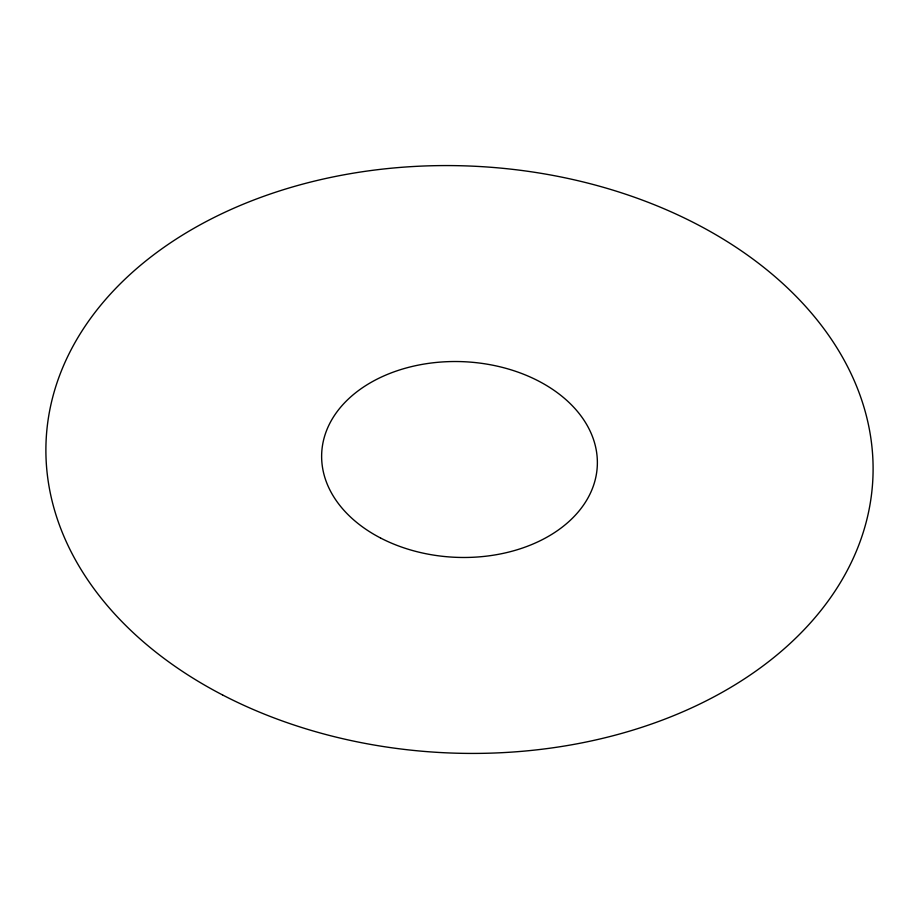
<?xml version="1.0" encoding="UTF-8"?>
<svg xmlns="http://www.w3.org/2000/svg" width="919" height="919" viewBox="0 0 919 919"><rect width="100%" height="100%" fill="white"/><g stroke="black" fill="none" stroke-linecap="round" stroke-linejoin="round"><path stroke-width="1.38" d="M380.535 537.994A137.93 97.873 2.6 0 0 596.856 471.033A137.93 97.873 2.6 0 0 401.121 369.472A137.93 97.873 2.6 0 0 380.535 537.994M222.593 694.971A413.803 293.62 2.6 0 0 871.557 494.112A413.803 293.62 2.6 0 0 284.35 189.417A413.803 293.62 2.6 0 0 222.593 694.971"/></g></svg>
